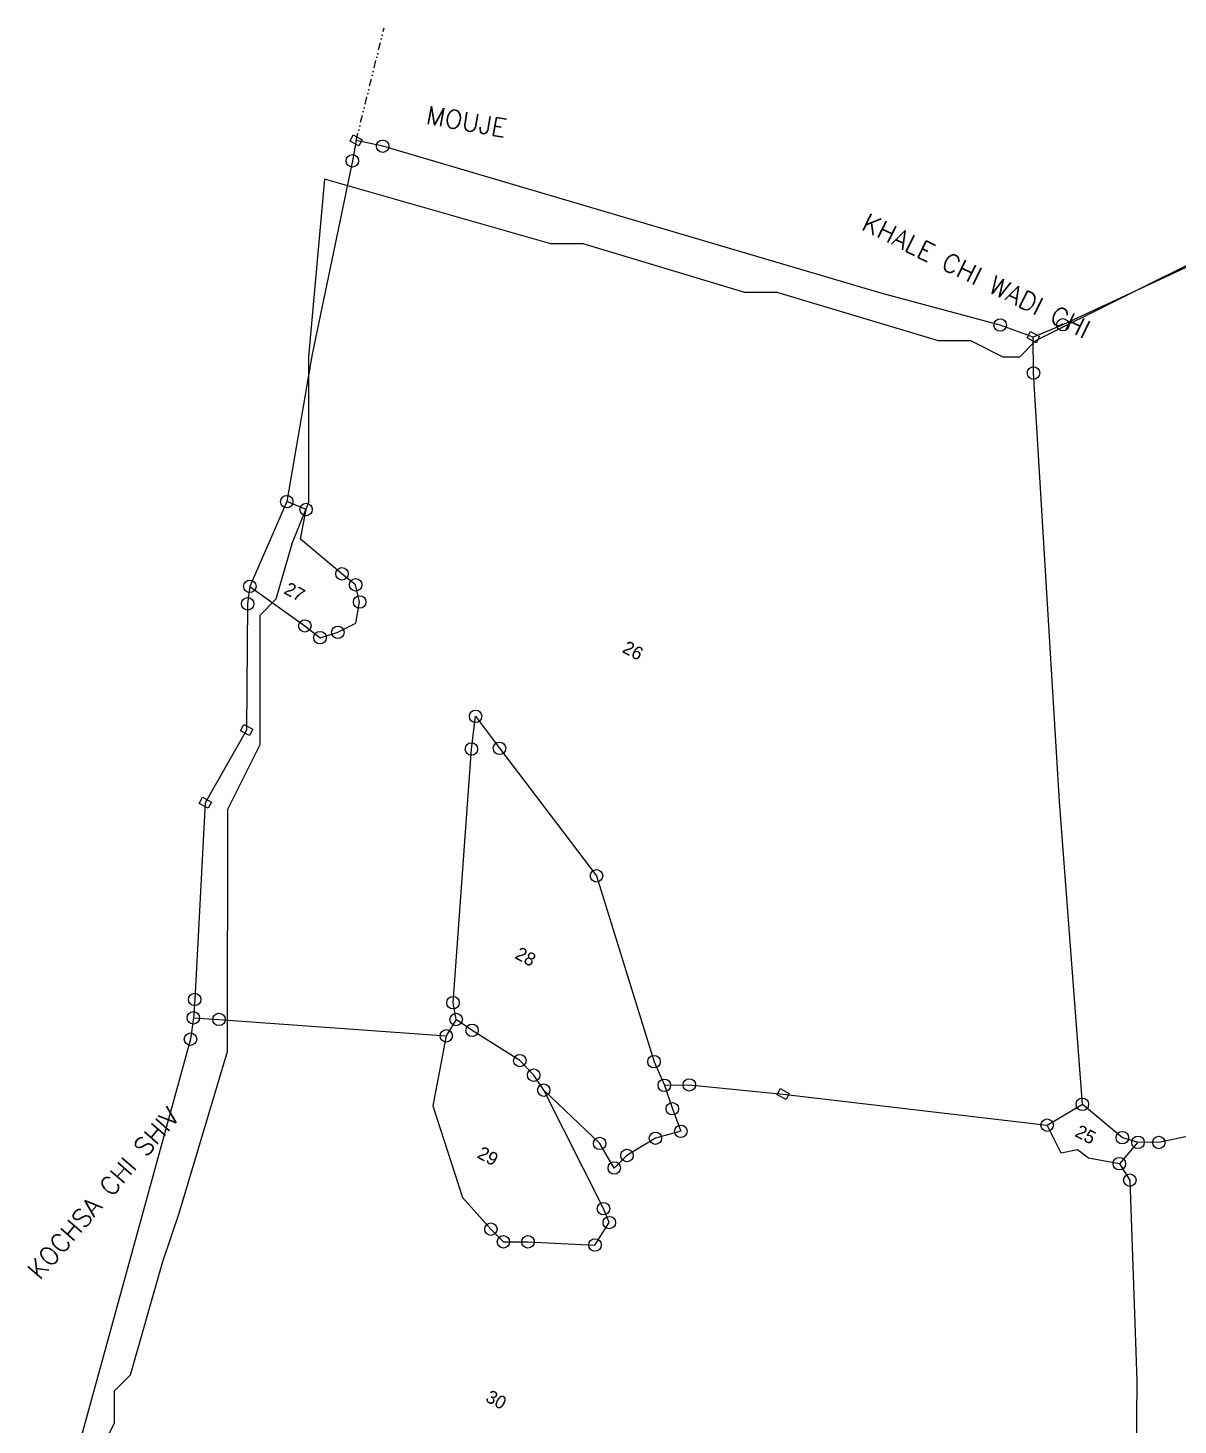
# Model space of a CAD drawing. Header units: metres. Extents: x 345339 to 348404, y 1759591 to 1762525.
# Drawn here: x 345633 to 346414, y 1761456 to 1762405 of the extents above; entities that cross this region are included whole.
import ezdxf

# ---------------------------------------------------------------- set-up
doc = ezdxf.new("R2010")
doc.units = ezdxf.units.M
doc.linetypes.add('DIVIDE', pattern=[1.25, 0.5, -0.25, 0, -0.25, 0, -0.25])
for name, color, linetype in [('POLY_PARCEL', 6, 'Continuous'), ('TEXT_MAPOUT', 7, 'Continuous'), ('TEXT_PARCEL', 7, 'Continuous'), ('V_BOUND_LINE', 7, 'Continuous'), ('V_DIVIDE_LINE', 7, 'DIVIDE'), ('VILLAGE BOUNDRY', 15, 'Continuous')]:
    doc.layers.add(name, color=color, linetype=linetype)
doc.styles.get("Standard").update_dxf_attribs({"font": 'simplex.shx'})
doc.styles.add('TEXT_MAP', font='')
doc.styles.get('TEXT_MAP').set_extended_font_data('Kruti Dev 050')

msp = doc.modelspace()

# ---------------------------------------------------------------- linework, layer by layer
for points in [[(345853.78, 1762332.11), (345859.89, 1762328.86), (345857.64, 1762324.63), (345851.53, 1762327.89)], [(346313.74, 1762198.46), (346319.85, 1762195.2), (346317.6, 1762190.97), (346311.49, 1762194.23)], [(345779.36, 1761931.6), (345785.47, 1761928.34), (345783.22, 1761924.12), (345777.11, 1761927.37)], [(345751.27, 1761882.2), (345757.38, 1761878.94), (345755.13, 1761874.72), (345749.02, 1761877.97)], [(346143.87, 1761684.34), (346149.98, 1761681.08), (346147.73, 1761676.86), (346141.62, 1761680.11)]]:
    msp.add_lwpolyline(points, close=True)
for centre in [(345873.74, 1762324.4), (345853.13, 1762314.45), (346293.26, 1762202.97), (346335.79, 1762203.13), (346315.9, 1762170.41), (345808.55, 1762083), (345821.69, 1762077.65), (345783.51, 1762025.46), (345846.05, 1762033.93), (345855.36, 1762026.44), (345781.98, 1762013.61), (345858.07, 1762014.86), (345820.87, 1761998.59), (345831.18, 1761990.56), (345843.28, 1761994.25), (345936.84, 1761937.16), (345934.01, 1761914.96), (345953.08, 1761915.43), (346019, 1761828.81), (345746.04, 1761744.86), (345921.54, 1761742.62), (345745.12, 1761732.39), (345762.53, 1761731.28), (345923.67, 1761731.25), (345934.46, 1761723.86), (345743.14, 1761717.91), (345916.92, 1761720.13), (345966.87, 1761703.32), (345976.31, 1761693.39), (346058.08, 1761702.56), (346065.1, 1761686.56), (346082.02, 1761686.79), (345983.15, 1761683.21), (346070.51, 1761670.61), (346349.06, 1761673.64), (346325.12, 1761659.43), (346021.15, 1761647.05), (346059.02, 1761650.57), (346076.25, 1761655.29), (346376.25, 1761650.98), (346386.83, 1761647.8), (346400.95, 1761647.68), (346039.67, 1761638.82), (346031.05, 1761630.33), (346374.19, 1761633.29), (346381.33, 1761622.13), (346023.72, 1761602.75), (346027.68, 1761593.28), (345947.25, 1761588.82), (345955.75, 1761580.2), (345972.45, 1761580.21), (346017.93, 1761578.05)]:
    msp.add_circle(centre, 4.23)
at = {"layer": 'POLY_PARCEL'}
for p, q in [((346315.9, 1762170.41), (346315.67, 1762194.72)), ((346333.6, 1761879.27), (346315.9, 1762170.41)), ((345821.69, 1762077.65), (345808.55, 1762083)), ((345817.92, 1762057.49), (345821.69, 1762077.65)), ((345846.05, 1762033.93), (345817.92, 1762057.49)), ((345855.36, 1762026.44), (345846.05, 1762033.93)), ((345783.51, 1762025.46), (345820.87, 1761998.59)), ((345858.07, 1762014.86), (345855.36, 1762026.44)), ((345855.45, 1762000.43), (345858.07, 1762014.86)), ((345820.87, 1761998.59), (345831.18, 1761990.56)), ((345831.18, 1761990.56), (345843.28, 1761994.25)), ((345843.28, 1761994.25), (345855.45, 1762000.43)), ((345934.01, 1761914.96), (345936.84, 1761937.16)), ((345936.84, 1761937.16), (345953.08, 1761915.43)), ((345921.54, 1761742.62), (345934.01, 1761914.96)), ((345953.08, 1761915.43), (346019, 1761828.81)), ((346349.06, 1761673.64), (346333.6, 1761879.27)), ((346019, 1761828.81), (346058.08, 1761702.56)), ((345923.67, 1761731.25), (345921.54, 1761742.62)), ((345745.12, 1761732.39), (345762.53, 1761731.28)), ((345762.53, 1761731.28), (345916.92, 1761720.13)), ((345923.67, 1761731.25), (345916.92, 1761720.13)), ((345934.46, 1761723.86), (345923.67, 1761731.25)), ((345916.92, 1761720.13), (345907.84, 1761672.66)), ((345966.87, 1761703.32), (345934.46, 1761723.86)), ((345976.31, 1761693.39), (345966.87, 1761703.32)), ((346058.08, 1761702.56), (346065.1, 1761686.56)), ((345983.15, 1761683.21), (345976.31, 1761693.39)), ((346603.78, 1761691.35), (346400.95, 1761647.68)), ((346021.15, 1761647.05), (345983.15, 1761683.21)), ((346023.72, 1761602.75), (345983.15, 1761683.21)), ((346065.1, 1761686.56), (346082.02, 1761686.79)), ((346065.1, 1761686.56), (346070.51, 1761670.61)), ((346082.02, 1761686.79), (346145.8, 1761680.6)), ((346145.8, 1761680.6), (346325.12, 1761659.43)), ((345907.84, 1761672.66), (345928.01, 1761610.42)), ((346070.51, 1761670.61), (346076.25, 1761655.29)), ((346325.12, 1761659.43), (346349.06, 1761673.64)), ((346349.06, 1761673.64), (346376.25, 1761650.98)), ((346059.02, 1761650.57), (346039.67, 1761638.82)), ((346076.25, 1761655.29), (346059.02, 1761650.57)), ((346334.65, 1761640.46), (346325.12, 1761659.43)), ((346376.25, 1761650.98), (346386.83, 1761647.8)), ((346031.05, 1761630.33), (346021.15, 1761647.05)), ((346345.69, 1761642.75), (346334.65, 1761640.46)), ((346353.29, 1761637.06), (346345.69, 1761642.75)), ((346386.83, 1761647.8), (346374.19, 1761633.29)), ((346400.95, 1761647.68), (346386.83, 1761647.8)), ((346039.67, 1761638.82), (346031.05, 1761630.33)), ((346374.19, 1761633.29), (346353.29, 1761637.06)), ((346374.19, 1761633.29), (346381.33, 1761622.13)), ((346381.33, 1761622.13), (346386.03, 1761485.99)), ((345928.01, 1761610.42), (345947.25, 1761588.82)), ((346027.68, 1761593.28), (346023.72, 1761602.75)), ((346017.93, 1761578.05), (346027.68, 1761593.28)), ((345947.25, 1761588.82), (345955.75, 1761580.2)), ((345955.75, 1761580.2), (345972.45, 1761580.21)), ((345972.45, 1761580.21), (346017.93, 1761578.05)), ((346386.03, 1761485.99), (346385.26, 1761409.13))]:
    msp.add_line(p, q, dxfattribs=at)
at = {"layer": 'V_BOUND_LINE'}
for p, q in [((345855.71, 1762328.37), (345853.13, 1762314.45)), ((345873.74, 1762324.4), (345855.71, 1762328.37)), ((346213.09, 1762224.39), (345873.74, 1762324.4)), ((345853.13, 1762314.45), (345825.93, 1762183.24)), ((346580.86, 1762317.44), (346335.79, 1762203.13)), ((346293.26, 1762202.97), (346213.09, 1762224.39)), ((346315.67, 1762194.72), (346293.26, 1762202.97)), ((346335.79, 1762203.13), (346315.67, 1762194.72)), ((345825.93, 1762183.24), (345808.55, 1762083)), ((345808.55, 1762083), (345783.51, 1762025.46)), ((345783.51, 1762025.46), (345781.98, 1762013.61)), ((345781.98, 1762013.61), (345781.29, 1761927.86)), ((345781.29, 1761927.86), (345753.2, 1761878.46)), ((345753.2, 1761878.46), (345746.04, 1761744.86)), ((345746.04, 1761744.86), (345745.12, 1761732.39)), ((345745.12, 1761732.39), (345743.14, 1761717.91)), ((345743.14, 1761717.91), (345668.11, 1761445.18))]:
    msp.add_line(p, q, dxfattribs=at)
at = {"layer": 'V_DIVIDE_LINE', "ltscale": 10}
msp.add_line((345855.71, 1762328.37), (345874.64, 1762404.75), dxfattribs=at)
at = {"layer": 'VILLAGE BOUNDRY', "ltscale": 0.1}
for p, q in [((346558.82, 1762312.78), (346317.29, 1762192.11)), ((345834.27, 1762302.08), (345823.26, 1762181.32)), ((345987.98, 1762258.09), (345834.27, 1762302.08)), ((346009.91, 1762258.08), (345987.98, 1762258.09)), ((346119.69, 1762225.11), (346009.91, 1762258.08)), ((346141.65, 1762225.11), (346119.69, 1762225.11)), ((346251.4, 1762192.14), (346141.65, 1762225.11)), ((346273.36, 1762192.13), (346251.4, 1762192.14)), ((346295.33, 1762181.15), (346273.36, 1762192.13)), ((346317.29, 1762192.11), (346306.29, 1762181.15)), ((345823.26, 1762181.32), (345823.23, 1762082.5)), ((346306.29, 1762181.15), (346295.33, 1762181.15)), ((345823.23, 1762082.5), (345812.25, 1762055.07)), ((345812.25, 1762055.07), (345801.24, 1762016.64)), ((345801.24, 1762016.64), (345790.27, 1762005.68)), ((345790.27, 1762005.68), (345790.23, 1761917.86)), ((345790.23, 1761917.86), (345768.25, 1761873.93)), ((345768.25, 1761873.93), (345768.19, 1761709.28)), ((345768.19, 1761709.28), (345735.22, 1761599.5)), ((345735.22, 1761599.5), (345724.25, 1761566.57)), ((345724.25, 1761566.57), (345702.25, 1761489.75)), ((345702.25, 1761489.75), (345691.28, 1761478.76)), ((345691.28, 1761478.76), (345691.28, 1761456.79)), ((345691.28, 1761456.79), (345680.27, 1761434.87))]:
    msp.add_line(p, q, dxfattribs=at)

# ---------------------------------------------------------------- texts
at = {"layer": 'TEXT_MAPOUT'}
for s, rotation, p in [('MOUJE', 350.10081, (345902.6, 1762339.79)), ('KHALE CHI WADI CHI ', 333.82479, (346198.27, 1762268.19)), ('KOCHSA CHI SHIV', 49.13085, (345640.74, 1761553.73))]:
    msp.add_text(s, height=12.436, rotation=rotation, dxfattribs=at).set_placement(p)
at = {"layer": 'TEXT_PARCEL', "style": 'TEXT_MAP'}
for s, p in [('27', (345805.98, 1762020.9)), ('26', (346035.83, 1761981.04)), ('28', (345962.9, 1761773.13)), ('25', (346343.33, 1761652.31)), ('29', (345937.28, 1761637.66)), ('30', (345942.93, 1761472.17))]:
    msp.add_text(s, height=8.954, rotation=331.95174, dxfattribs=at).set_placement(p)

doc.saveas('drawing.dxf')
